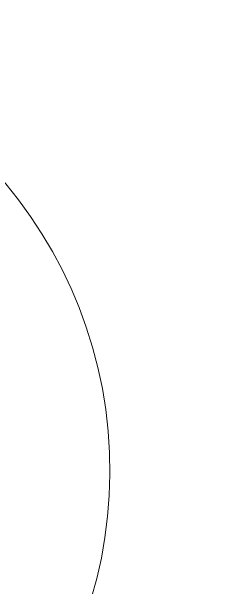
# Model space of a CAD drawing. Header units: centimetres. Extents: x -36.5 to 33.1, y -48.3 to 44.1.
# Drawn here: x -17.504 to -16.183, y -9.974 to -6.446 of the extents above; entities that cross this region are included whole.
import ezdxf

# ---------------------------------------------------------------- set-up
doc = ezdxf.new("R2010")
doc.units = ezdxf.units.CM
doc.header["$MEASUREMENT"] = 0
doc.layers.add('Camada 1', color=7, linetype='Continuous')

msp = doc.modelspace()

# ---------------------------------------------------------------- linework, layer by layer
at = {"layer": 'Camada 1', "color": 2, "lineweight": 20}
msp.add_open_spline([(-36.4923, -13.5388), (-36.4923, -13.5388), (-13.6923, -13.5388), (-13.6923, -13.5388), (-13.6923, -13.5388), (-13.6923, -13.5388), (-13.6923, 21.2612), (-13.6923, 21.2612), (-13.6923, 21.2612), (-13.6923, 21.2612), (-36.4923, 21.2612), (-36.4923, 21.2612), (-36.4923, 21.2612), (-36.4923, 21.2612), (-36.4923, -13.5388), (-36.4923, -13.5388), (-36.4923, -13.5388), (-36.4923, -13.5388), (-36.4923, -13.5388), (-36.4923, -13.5388)], degree=3, knots=[0, 0, 0, 0, 0.1666667, 0.1666667, 0.1666667, 0.1666667, 0.3333333, 0.3333333, 0.3333333, 0.3333333, 0.5, 0.5, 0.5, 0.5, 0.6666667, 0.6666667, 0.6666667, 0.6666667, 1, 1, 1, 1], dxfattribs=at)
at = {"layer": 'Camada 1', "lineweight": 9}
msp.add_open_spline([(-20.13673, -6.54726), (-20.3002, -6.58376), (-20.4385, -6.61319), (-20.59882, -6.6717), (-20.59882, -6.6717), (-21.93463, -7.15926), (-22.68596, -8.59743), (-22.31509, -9.97425), (-22.31509, -9.97425), (-21.94499, -11.34821), (-20.5759, -12.22005), (-19.1744, -11.97081), (-19.1744, -11.97081), (-17.77454, -11.72187), (-16.78627, -10.43344), (-16.91198, -9.0167), (-16.91198, -9.0167), (-17.03754, -7.60178), (-18.23442, -6.50378), (-19.65557, -6.50464), (-19.65557, -6.50464), (-19.82766, -6.50475), (-19.96937, -6.52497), (-20.13673, -6.54726)], degree=3, knots=[0, 0, 0, 0, 0.1428571, 0.1428571, 0.1428571, 0.1428571, 0.2857143, 0.2857143, 0.2857143, 0.2857143, 0.4285714, 0.4285714, 0.4285714, 0.4285714, 0.5714286, 0.5714286, 0.5714286, 0.5714286, 0.7142857, 0.7142857, 0.7142857, 0.7142857, 1, 1, 1, 1], dxfattribs=at)

doc.saveas('drawing.dxf')
